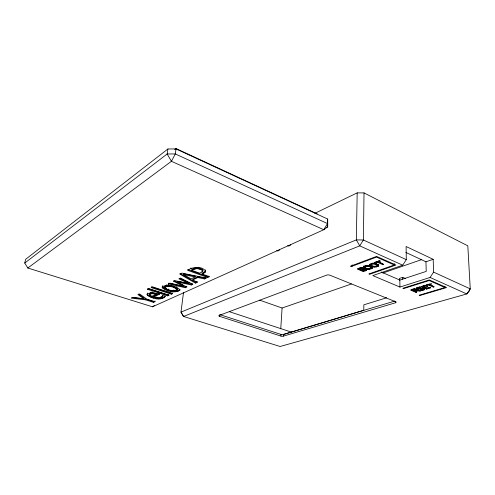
<?xml version="1.0" encoding="UTF-8"?>
<svg xmlns="http://www.w3.org/2000/svg" width="495" height="495" viewBox="0 0 495 495"><rect width="100%" height="100%" fill="white"/><g stroke="black" fill="none" stroke-linecap="round" stroke-linejoin="round"><path stroke-width="0.74" d="M382.722 264.621L382.722 263.773L377.332 261.397L377.332 262.251L382.722 264.621L383.613 264.305L378.217 261.929L378.223 261.069L379.349 260.661M378.632 265.827L378.7 264.664L378.632 265.827C376.367 267.807 370.223 267.634 369.771 264.157C371.312 266.192 375.711 267.789 377.53 265.53C376.596 263.724 370.514 262.944 371.312 265.469L371.343 266.31M376.237 264.534L376.243 263.68L376.769 263.94L376.769 264.788M376.714 266.842L376.72 266.001L375.247 266.199M377.159 265.042L377.165 264.194C374.888 263.303 371.739 262.894 369.821 264.695L369.765 265.004M377.4 266.638L377.407 265.79L378.632 264.986M377.413 265.289L377.165 264.194L378.7 265.512M377.512 265.759L377.419 264.441M377.97 266.39L377.97 265.549M378.384 266.124L378.384 265.277M373.675 266.966L373.682 266.118L374.468 266.199L374.461 267.04M373.843 263.922L373.843 263.068L375.024 263.266L375.631 263.445L375.631 264.293M374.418 263.99L374.424 263.136M375.018 264.113L375.024 263.266M377.332 262.251L375.099 263.068L375.105 262.214L376.775 261.601M375.996 266.978L375.996 266.137M371.015 268.259L371.052 266.749L369.876 266.001L369.864 266.842C373.688 269.193 365.428 269.664 364.623 267.288L364.772 266.013L364.753 267.517M371.058 268.915L371.064 268.08L372.327 266.966L372.259 268.123C370.019 270.078 363.949 269.88 363.491 266.465L365.075 267.752L365.062 268.587M371.046 267.591L371.052 266.749M371.071 264.547L371.349 263.507L371.343 264.355M371.151 268.049L371.176 266.984M371.615 268.674L371.621 267.838M372.023 268.414L372.03 267.572M372.104 266.595L372.11 265.753M372.259 268.123L372.265 267.281M372.221 264.033L372.228 263.185L372.741 263.093L372.735 263.94M372.884 266.817L372.89 265.976M373.273 263.903L373.279 263.055M369.258 266.613L368.651 266.434L368.657 265.592L369.27 265.772L369.258 266.613L369.864 266.842M368.93 269.311L368.942 268.476M369.678 269.249L369.685 268.414M369.895 265.326L369.901 264.478M370.192 265.648L370.198 264.806M370.396 267.102L370.402 266.26M370.668 265.976L370.675 265.134M370.792 267.349L370.798 266.508C368.54 265.667 365.428 265.209 363.528 267.003L363.479 267.306M370.928 264.986L371.077 263.699M366.065 270.524L366.486 269.045L366.065 270.524L363.305 271.6L357.229 269.039C358.522 268.445 362.748 266.768 363.014 269.039L365.143 269.063L366.455 270.084M366.312 270.313L366.38 268.835M364.623 267.288L365.019 266.669L366.393 266.26L366.399 265.419M366.597 269.088L366.609 268.253L365.83 268.036L365.824 268.872M366.393 266.26L366.925 266.223L366.931 265.382M367.383 269.237L367.395 268.395M368.651 266.434L367.482 266.242L367.494 265.4M368.057 266.31L368.063 265.469M368.162 269.311L368.169 268.469M362.179 269.719L363.448 269.379L363.454 268.55L362.192 268.884L362.179 269.719L361.22 270.066L361.232 269.231M363.608 267.622L363.621 266.78M363.751 266.712L363.763 265.871M364.902 269.596L363.875 269.36L363.887 268.525L364.914 268.76L365.366 269.992L363.46 271.012L361.22 270.066M363.912 267.937L363.924 267.102M364.24 269.391L364.246 268.556M364.388 268.265L364.4 267.424M364.568 269.472L364.574 268.637M365.019 267.764L364.642 266.217M365.118 270.951L365.131 270.122L366.077 269.688M365.192 270.289L365.18 268.896M365.329 270.14L365.329 269.026L365.366 269.992M365.421 266.489L365.428 265.648L365.898 265.512L365.885 266.353M365.681 270.728L365.694 269.893M358.776 268.191L358.764 269.02L360.546 269.775C363.497 269.175 361.35 268.797 361.146 267.535M361.381 268.395L361.393 267.56L362.247 267.925L362.272 268.989M361.845 268.531L361.851 267.69M362.235 268.76L362.247 267.925M362.878 269.484L362.891 268.649M363.014 269.039L363.169 267.968L363.163 268.804M314.832 213.351L357.186 192.877L364.017 192.908L363.386 239.995L359.729 245.867L183.558 316.466L180.972 312.128L183.521 292.446M363.305 271.6L363.318 270.771L357.922 268.488M359.568 268.729L359.58 267.894L360.892 267.541L360.88 268.377L358.764 269.02M360.286 268.482L360.298 267.647M357.186 192.877L356.338 239.883L359.729 245.867L402.72 265.178L406.302 259.627L406.104 246.516L433.181 259.312L433.601 272.114L430.068 277.46L399.929 287.057L372.809 275.597L402.72 265.178M352.149 266.217L352.18 264.819M327.665 219.044L327.678 226.871L323.779 229.723L152.497 306.801L27.819 268.024L24.75 263.037L25.635 259.3L167.923 148.983L176.034 148.933L327.665 219.044L327.678 226.871L326.267 227.508M417.854 288.566L418.609 287.954L421.041 287.644L420.236 287.249C407.732 290.645 432.698 287.935 420.032 290.225L420.868 290.627C429.542 288.622 420.818 288.542 417.854 288.566L418.096 287.341L418.114 288.152M417.842 287.552L418.089 287.935M370.941 263.909L371.058 264.373M162.236 287.484L162.267 286.945C167.285 283.462 175.762 285.733 179.914 289.68L179.846 290.2C174.747 293.56 166.462 291.382 162.236 287.484L162.372 286.203L162.341 286.741C166.561 290.652 174.853 292.83 179.945 289.464L179.846 290.2M283.319 336.161L395.456 302.779A2.098 0.73 0.5 0 0 395.647 301.752L329.831 275.189A2.221 0.86 2.3 0 0 326.688 275.115L219.118 315.451A1.825 0.594 5.8 0 0 219.557 316.324L280.906 336.068A1.72 0.526 4.1 0 0 283.319 336.161L283.425 334.521L394.707 301.084M280.906 336.068L281.012 334.428L219.737 314.603M280.752 328.773L282.101 308.026L351.475 283.951M377.536 264.683L377.376 265.122M219.557 316.324L219.675 315.179M205.487 271.972L205.58 271.186L202.183 273.228L202.084 274.013L204.8 272.621L205.722 271.316C202.09 265.629 192.617 266.83 187.574 270.332L207.727 277.485L207.813 276.711L209.014 276.161M203.612 273.296L203.705 272.51M204.8 272.621L204.893 271.835M204.67 278.159L197.944 276.767L192.963 279.1L192.871 279.867L197.845 277.54L204.577 278.926L204.67 278.159L205.92 277.584M205.586 270.623L205.679 269.831M202.771 271.26L201.948 270.047L202.04 269.255C198.879 267.387 194.851 267.51 191.775 269.515L191.676 270.301L199.801 273.197L202.771 271.26L202.795 270.016L202.04 269.255M201.941 272.126L202.863 270.468M202.406 270.412L202.498 269.62M202.523 271.687L202.795 270.016M201.948 270.047L198.347 268.804L198.439 268.005M204.577 278.926L206.452 278.066L181.95 273.104L179.852 274.137L195.463 283.109L197.196 282.317L197.288 281.556M197.845 277.54L197.944 276.767M199.38 269.02L199.473 268.228M200.432 269.348L200.524 268.556M195.098 276.971L195.197 276.198L183.713 273.834L183.614 274.607L191.095 278.858L195.098 276.971L183.614 274.607M191.676 270.301L196.329 268.698L196.428 267.9M195.463 283.109L195.562 282.348L196.713 281.822M196.329 268.698L197.326 268.692L197.425 267.9M193.149 269.583L193.248 268.791M191.485 284.223L177.872 281.42L177.767 282.175L191.392 284.978L191.485 284.223L192.475 283.771M194.727 268.964L194.826 268.172M173.869 280.541L173.764 281.302L175.038 280.684L188.787 283.53L188.886 282.769L179.623 278.382M190.909 268.692L191.008 267.9M168.517 283.14L168.411 283.889L185.396 287.731L185.489 286.989L186.924 286.327M168.411 283.889L169.995 283.128L183.001 286.215L183.101 285.466L174.525 280.894M177.693 291.481L177.792 290.744M178.701 291.116L178.8 290.379M179.444 290.683L179.543 289.946M175.23 290.788L177.08 290.144L177.297 289.495C174.135 287.149 168.43 284.891 164.804 287.323L164.823 287.669C167.539 290.058 171.654 290.819 175.23 290.788L175.329 290.051M175.218 291.815L175.317 291.079M175.793 288.331L175.892 287.589C172.65 286.574 168.022 284.093 164.909 286.58L164.823 287.669M176.548 288.74L176.647 287.997L175.892 287.589M176.746 287.317L176.845 286.574M176.616 290.423L176.715 289.686M176.529 291.71L176.628 290.98M177.043 289.13L177.142 288.387L176.647 287.997M177.08 290.144L177.142 288.387M177.297 289.495L177.396 288.758M177.309 289.835L177.408 289.092M172.18 291.629L172.279 290.899M173.516 287.44L173.615 286.692M173.417 290.794L173.516 290.058M173.745 291.784L173.85 291.054M170.88 286.685L170.985 285.937M170.552 291.357L170.657 290.621M171.313 294.197L172.78 293.523L152.547 286.865L151.117 287.576L171.313 294.197L171.412 293.467L172.39 293.015M167.143 290.441L167.248 289.705M167.7 286.289L167.805 285.541M168.263 285.299L168.362 284.551M168.659 286.327L168.758 285.578M147.708 288.585L147.597 289.315L167.694 295.855L167.799 295.131L168.758 294.686M168.665 289.724L168.77 288.987M168.875 290.961L168.981 290.225M169.717 286.457L169.822 285.708M165.021 287.007L165.132 286.265M163.492 298.04L163.591 297.322L165.083 296.029C161.543 301.461 151.291 298.522 147.151 294.797L147.59 293.077L147.145 294.278M165.485 286.716L165.59 285.974M164.241 297.619L164.34 296.901M165.497 289.841L165.602 289.105M166.116 286.487L166.221 285.739M164.699 297.179L164.804 296.462M166.778 285.287L166.883 284.538M166.357 288.833L166.462 288.096M166.852 286.339L166.957 285.596M160.714 297.637L160.813 296.92L161.506 296.66L161.407 297.377L159.05 297.891L153.574 297.025L153.685 296.307L158.808 293.888M162.632 286.457L162.744 285.714M162.546 288.053L162.651 287.317M161.24 298.702L161.345 297.984L163.591 297.322M163.195 288.647L163.301 287.911M162.143 296.901L162.682 295.175L162.496 296.375L161.407 297.377M162.428 298.435L162.533 297.718M164.179 289.247L164.284 288.505M158.505 298.85L158.604 298.139L161.345 297.984M153.574 297.025L159.347 294.308L159.452 293.585M159.935 298.838L160.04 298.126M138.885 294.426L143.897 298.002L143.785 298.714L132.691 297.377L131.169 298.132L145.524 299.828L153.53 302.352L154.966 301.696L155.065 300.991M155.387 298.497L155.492 297.78L150.536 296.356L148.277 295.218L147.256 293.56M156.123 294.358L156.228 293.634L154.409 293.151L152.114 292.91L150.189 293.331L149.54 293.875L149.57 295.206L151.742 296.437L156.123 294.358L152.002 293.634L149.434 294.599M155.944 297.637L156.049 296.92M156.977 298.739L157.082 298.027L158.604 298.139M159.347 294.308L158.035 293.882L158.14 293.158M154.304 293.882L154.409 293.151M153.735 298.126L153.84 297.415M176.034 148.933L175.286 153.945L171.437 161.302L27.819 268.024M153.53 302.352L153.636 301.647L154.589 301.214M147.479 293.801L150.963 292.724L151.074 292.001M150.424 297.074L150.536 296.356M151.309 293.69L151.414 292.966M152.002 293.634L152.114 292.91M150.963 292.724L152.163 292.724L152.274 292.001M151.742 296.437L151.847 295.719M152.008 297.631L152.114 296.913M152.763 293.653L152.868 292.929M148.172 295.936L148.277 295.218M149.143 296.511L149.255 295.793M149.638 294.321L149.75 293.597M149.57 295.206L149.54 293.875M150.078 294.055L150.189 293.331M150.356 295.831L150.461 295.113M150.666 293.826L150.777 293.102M167.923 148.983L167.149 153.988L171.437 161.302L323.779 229.723L327.492 223.573L175.286 153.945L167.149 153.988L24.75 263.037M145.524 299.828L145.635 299.122L132.035 297.514M147.151 294.797L147.263 294.079M147.504 295.36L147.609 294.643M143.785 298.714L138.142 294.692L138.254 293.974M162.496 296.375L162.589 295.484L165.194 296.326L164.983 296.746M362.315 268.036L362.062 268.37M365.372 269.156L364.982 269.596M416.623 289.451L416.326 290.528L416.642 290.249C415.918 288.115 412.094 289.563 410.553 290.058L415.967 292.353L416.827 292.093L414.68 291.178L414.668 290.379M415.621 289.544L414.971 288.845L414.983 289.649L415.732 290.212L414.08 290.924L412.032 290.058L412.019 289.253M423.423 289.352L424.524 288.808L424.549 289.612M174.716 149.447L175.942 148.506L317.252 213.896M152.497 306.801L154.347 305.576M147.597 289.315L149.001 288.616L169.142 295.193L167.694 295.855M138.142 294.692L139.646 293.956L146.675 299.073L154.966 301.696M185.396 287.731L186.832 287.075L177.767 282.175M191.392 284.978L192.871 284.303L180.452 278.06L178.862 278.834L188.787 283.53M207.727 277.485L209.521 276.662L202.084 274.013M365.032 265.827L365.428 265.648M378.217 261.929L380.469 261.1L379.745 260.778L374.368 262.752L375.099 263.068M363.318 270.771L365.131 270.122M394.268 264.998L368.905 273.952L369.691 274.279L395.957 265.035L376.59 256.398L350.51 266.18L351.326 266.527L376.522 257.103L394.268 264.998L394.261 263.581M382.876 273.054L421.579 259.627M405.851 252.425L425.954 261.781L433.181 259.312M405.529 278.561L402.701 277.336L399.378 278.431L399.397 280.405M381.162 272.002L399.849 280.052L426.226 271.39L425.954 261.781M424.623 285.368L422.65 285.974L422.668 286.784L424.166 287.434L427.228 286.494L427.872 286.772L424.803 287.713L424.784 286.902M426.801 284.693L427.934 284.34M386.675 297.767L363.844 304.821L363.775 310.241L283.381 334.416M412.032 290.058L414.983 289.649M422.668 286.784L425.96 285.77L425.316 285.491L421.14 286.778L426.572 289.136L430.749 287.861L430.112 287.583L426.814 288.585L424.803 287.713M429.419 284.705L431.702 284L431.058 283.715L425.613 285.398L426.257 285.677L428.522 284.984L433.311 287.088L434.214 286.809L429.419 284.705L429.394 283.889M414.68 291.178L420.998 290.825L416.326 290.528M427.241 288.115L430.025 287.267M370.396 268.278L371.064 268.08M444.918 287.533L419.216 295.206L419.909 295.503L446.521 287.576L429.363 279.929L402.837 288.288L403.567 288.591L429.184 280.535L444.918 287.533L444.863 286.178M419.438 288.523L420.985 288.276L421.01 289.08M420.459 287.657L420.441 286.853L419.797 286.902L419.16 287.001L419.178 287.812M363.448 269.379L363.875 269.36M366.925 266.223L367.482 266.242M416.753 288.573L416.734 287.768L418.665 288.542M152.163 292.724L158.035 293.882M197.326 268.692L198.347 268.804M155.492 297.78L157.082 298.027M186.714 282.323L188.886 282.769M169.253 283.307L185.489 286.989M181.653 285.12L183.101 285.466M145.635 299.122L153.636 301.647M148.426 288.814L167.799 295.131M229.253 311.652L291.536 332.164M151.229 286.834L171.412 293.467M259.572 300.125L282.101 308.026M187.673 269.546L207.813 276.711M411.215 289.544L415.955 291.555L415.967 292.353M421.802 286.265L426.548 288.325L426.572 289.136M430.068 277.46L466.785 293.956L469.248 291.147L470.25 288.876L467.812 245.829L364.017 192.908M406.302 259.627L363.386 239.995L356.338 239.883L180.972 312.128L183.558 316.466L280.102 346.494L466.785 293.956L470.25 288.876L433.601 272.114M370.761 266.52L372.32 267.807M173.764 281.302L183.001 286.215M192.871 279.867L197.196 282.317M179.951 273.364L195.562 282.348M423.442 290.157L423.312 288.263L423.33 289.068M165.188 287.292L164.909 286.58M433.311 287.088L433.286 286.271L428.497 284.167L428.522 284.984M426.232 284.866L426.257 285.677M424.302 288.993L424.32 289.798M423.943 289.167L423.961 289.971M423.584 288.449L423.615 289.464M422.965 288.152L422.99 288.956M422.087 289.668L422.105 290.472M421.666 288.152L421.684 288.962M420.849 289.829L420.868 290.627M420.23 288.412L420.249 289.216M419.797 286.902L419.816 287.713M419.853 290.367L419.871 291.165M418.591 287.149L418.609 287.954M418.294 288.511L418.312 289.315M417.929 288.455L417.947 289.259M417.588 288.368L417.607 289.173M417.26 288.251L417.279 289.055M417.137 287.218L417.155 288.022M416.982 288.102L417 288.907M416.809 287.942L416.821 288.746M416.703 289.173L416.642 290.249M415.707 289.29L415.732 290.212M415.627 289.173L415.664 290.881M415.218 288.931L415.237 289.736M414.699 288.783L414.711 289.587M414.402 288.752L414.42 289.556M414.086 288.752L414.105 289.55M414.068 290.126L414.08 290.924M413.529 289.625L413.517 288.82L412.867 288.993L412.886 289.792M402.701 277.336L402.726 279.316M399.849 280.052L399.929 287.057M395.449 301.505L395.456 302.779M283.425 334.521A1.72 0.526 4.1 0 1 281.012 334.428M290.751 244.759A3.892 2.215 -67 0 1 287.725 245.582M279.632 249.758A3.818 2.135 -67.5 0 1 276.724 250.538"/></g></svg>
